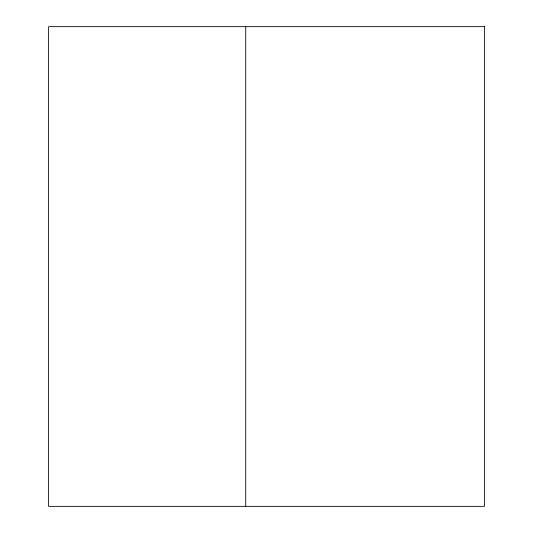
<?xml version="1.0" encoding="UTF-8"?>
<svg xmlns="http://www.w3.org/2000/svg" width="533" height="533" viewBox="0 0 533 533"><rect width="100%" height="100%" fill="white"/><g stroke="black" fill="none" stroke-linecap="round" stroke-linejoin="round"><path stroke-width="0.8" d="M245.72 26.65L245.72 506.35M484.39 26.65L48.61 26.65L48.61 506.35L484.39 506.35L484.39 26.65"/></g></svg>
